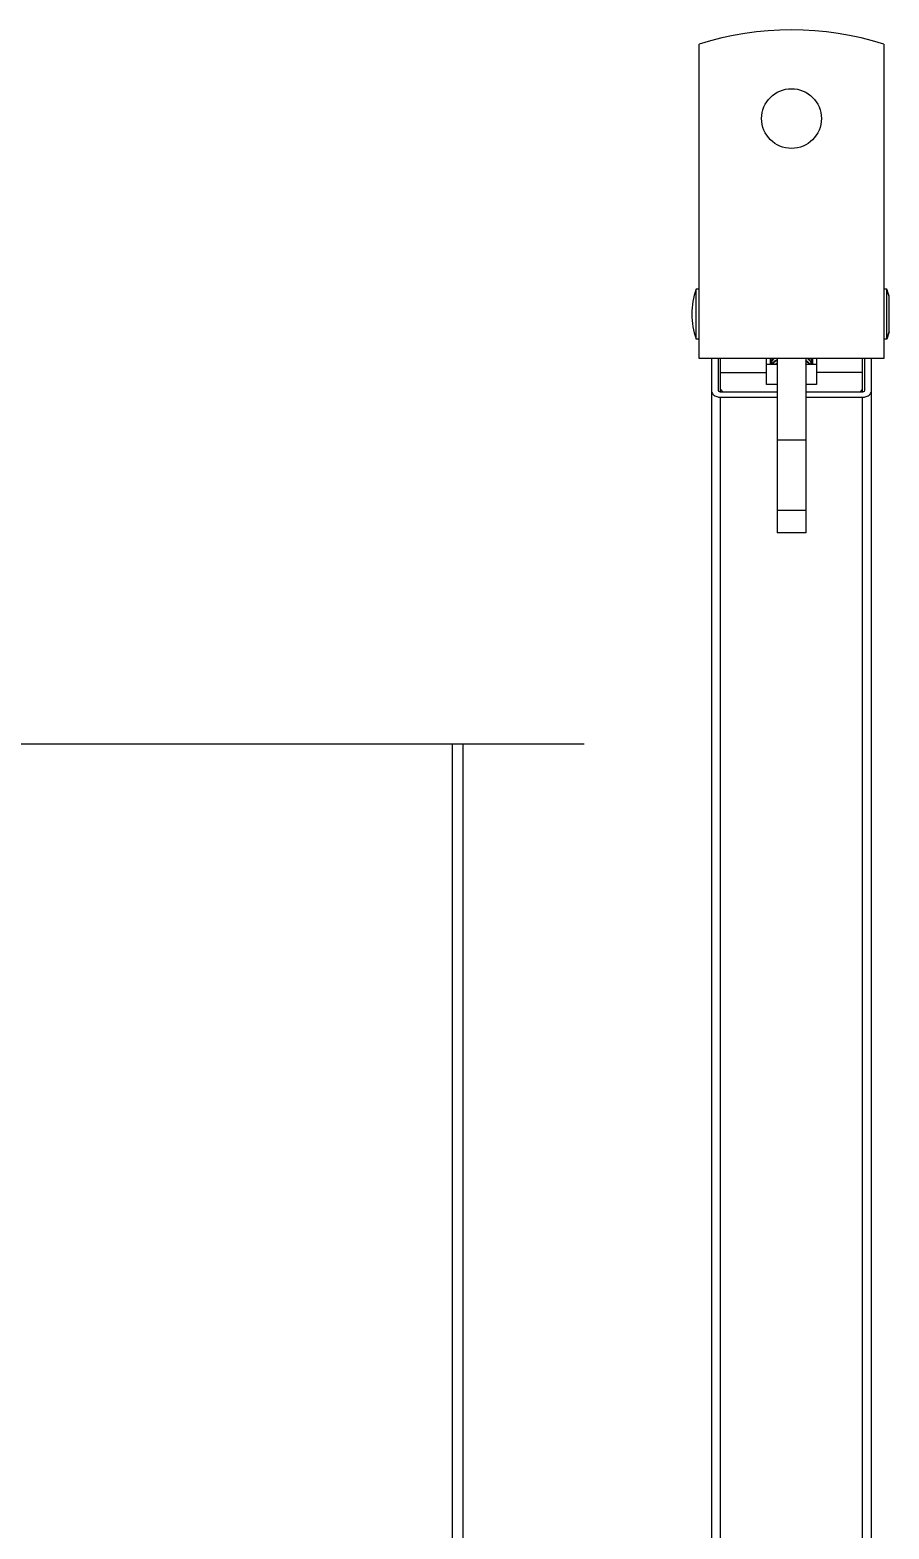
# Model space of a CAD drawing. Extents: x 1680110 to 2699828, y 269661 to 891349.
# Drawn here: x 2395749 to 2396850, y 707757 to 709678 of the extents above; entities that cross this region are included whole.
import ezdxf

# ---------------------------------------------------------------- set-up
doc = ezdxf.new("R2010")
doc.units = 0
doc.header["$LTSCALE"] = 1000
doc.header["$MEASUREMENT"] = 0
doc.layers.add('02___PRT_ALL_AXES', color=7, linetype='Continuous')

msp = doc.modelspace()

# ---------------------------------------------------------------- linework, layer by layer
at = {"color": 0, "linetype": 'Continuous'}
for p, q in [((2396606.4, 709257.3), (2396606.4, 709660.1)), ((2396843.3, 709660.1), (2396843.3, 709257.3)), ((2396606.4, 709346.1), (2396602.7, 709346.1)), ((2396846.9, 709346.1), (2396843.3, 709346.1)), ((2396606.4, 709282.3), (2396602.7, 709282.3)), ((2396846.9, 709282.3), (2396843.3, 709282.3)), ((2396843.3, 709257.3), (2396606.4, 709257.3)), ((2396622.3, 709257.3), (2396622.3, 706390.8)), ((2396631.4, 709215.9), (2396631.4, 709257.3)), ((2396633.7, 709214.3), (2396633.7, 709257.3)), ((2396692.9, 709224.2), (2396692.9, 709257.3)), ((2396706.6, 709257.3), (2396706.6, 709033.8)), ((2396743.1, 709257.3), (2396743.1, 709033.8)), ((2396756.7, 709257.3), (2396756.7, 709224.2)), ((2396816, 709214.3), (2396816, 709257.3)), ((2396818.2, 709257.3), (2396818.2, 709215.9)), ((2396827.4, 706390.8), (2396827.4, 709257.3)), ((2396633.7, 709239.4), (2396692.9, 709239.4)), ((2396752.1, 709249.7), (2396752.1, 709249.8)), ((2396816, 709239.4), (2396756.7, 709239.4)), ((2396706.6, 709214.3), (2396633.7, 709214.3)), ((2396633.7, 706387.7), (2396633.7, 709207.8)), ((2396633.7, 709207.8), (2396706.6, 709207.8)), ((2396816, 709214.3), (2396743.1, 709214.3)), ((2396743.1, 709207.8), (2396816, 709207.8)), ((2396816, 706387.7), (2396816, 709207.8)), ((2396743.1, 709152.8), (2396706.6, 709152.8)), ((2396743.1, 709062.6), (2396706.6, 709062.6)), ((2396743.1, 709033.8), (2396706.6, 709033.8))]:
    msp.add_line(p, q, dxfattribs=at)
at = {"color": 7, "linetype": 'Continuous'}
for p, q in [((2395459.8, 708763.3), (2396459, 708763.3)), ((2396290.1, 708763.3), (2396290.1, 705123.4)), ((2396303.8, 708763.3), (2396303.8, 705123.4))]:
    msp.add_line(p, q, dxfattribs=at)
at = {"color": 0, "linetype": 'Continuous'}
for centre, radius, start, end in [((2396724.8, 709283.6), 394.7, 72.5364, 107.4636), ((2396710.2, 709256), 12.7, 174.401, 175.6635), ((2396710.1, 709257), 12.5, 178.8134, 179.9997), ((2396710.1, 709256), 12.6, 175.6608, 179.9953), ((2396710.2, 709256.1), 12.7, 180.0261, 188.8295), ((2396710.2, 709252.2), 12.7, 171.1911, 179.9741), ((2396710.6, 709252.1), 13.1, 164.6083, 171.1845), ((2396711.3, 709251.9), 13.8, 157.0287, 163.5614), ((2396710.8, 709252.1), 13.3, 163.5974, 164.6218), ((2396728.1, 709231.9), 26.8, 54.584, 55.9763), ((2396736.6, 709249.6), 15.6, 14.2329, 17.4998), ((2396736.9, 709253.6), 15.2, 9.4059, 14.0602), ((2396737.1, 709254.6), 15.1, 7.5196, 10.3775), ((2396737.2, 709258.5), 14.9, 352.4837, 355.3612), ((2396737.3, 709254.6), 14.9, 0.0172, 7.5261), ((2396737.2, 709253.6), 15, 3.7181, 9.4047), ((2396737.4, 709253.6), 14.8, 0.0033, 3.71), ((2396710.1, 709251.2), 12.6, 175.6605, 179.9953), ((2396710.2, 709251.2), 12.7, 180.0139, 186.93), ((2396710.6, 709247.3), 13.1, 164.6598, 169.3157), ((2396710.8, 709247.2), 13.3, 163.5953, 164.6668), ((2396718.6, 709231.1), 23.6, 122.8181, 127.9395), ((2396719.3, 709229.1), 24.9, 121.7583, 123.8494), ((2396719.6, 709229.7), 25.4, 120.9338, 122.8546), ((2396719.7, 709228.5), 25.6, 120.8557, 121.764), ((2396728, 709227.9), 27, 55.3596, 55.974), ((2396728.3, 709228.3), 26.5, 54.0186, 55.3617), ((2396737, 709249.7), 15.2, 7.342, 14.2378), ((2396737.3, 709253.6), 14.9, 352.2882, 359.9823), ((2396737.3, 709249.8), 14.9, 0.0162, 7.3323)]:
    msp.add_arc(centre, radius, start, end, dxfattribs=at)
for points, knots in [([(2396699, 709257.3), (2396698.8, 709256.9), (2396698.1, 709255.3), (2396697.6, 709253.5), (2396697.5, 709252.2)], [0, 0, 0, 0, 0.256497, 1, 1, 1, 1]), ([(2396702.8, 709257.3), (2396701.6, 709256.3), (2396699.6, 709253.9), (2396698.3, 709251.1), (2396697.9, 709249.7)], [0, 0, 0, 0, 0.519467, 1, 1, 1, 1]), ([(2396698, 709251), (2396698.2, 709251.6), (2396699, 709253.9), (2396700.5, 709255.9), (2396701.8, 709257.3)], [0, 0, 0, 0, 0.239996, 1, 1, 1, 1]), ([(2396699.6, 709249.7), (2396700, 709250.4), (2396701.9, 709252.9), (2396704.5, 709255), (2396706.5, 709256.2)], [0, 0, 0, 0, 0.235297, 1, 1, 1, 1]), ([(2396706.5, 709255.3), (2396705.9, 709254.9), (2396703.6, 709253.4), (2396701.5, 709251.4), (2396700.3, 709249.7)], [0, 0, 0, 0, 0.26441, 1, 1, 1, 1]), ([(2396743.1, 709255.1), (2396743.7, 709254.7), (2396745.8, 709253.2), (2396747.7, 709251.3), (2396748.8, 709249.7)], [0, 0, 0, 0, 0.260528, 1, 1, 1, 1]), ([(2396751, 709249.7), (2396750.7, 709250.4), (2396749.4, 709253.3), (2396747.2, 709255.7), (2396745.4, 709257.3)], [0, 0, 0, 0, 0.238978, 1, 1, 1, 1]), ([(2396746.4, 709257.3), (2396747, 709256.8), (2396749.1, 709254.6), (2396750.7, 709251.8), (2396751.4, 709249.7)], [0, 0, 0, 0, 0.263007, 1, 1, 1, 1]), ([(2396752.1, 709249.8), (2396752.1, 709251.1), (2396751.5, 709253.7), (2396750.3, 709256.2), (2396749.6, 709257.3)], [0, 0, 0, 0, 0.49066, 1, 1, 1, 1]), ([(2396750.2, 709257.3), (2396750.3, 709257), (2396750.8, 709256.1), (2396751.2, 709255.1), (2396751.5, 709254.3)], [0, 0, 0, 0, 0.253666, 1, 1, 1, 1]), ([(2396748.1, 709249.7), (2396747.8, 709250.1), (2396746.5, 709251.6), (2396744.9, 709252.9), (2396743.7, 709253.8)], [0, 0, 0, 0, 0.242618, 1, 1, 1, 1]), ([(2396622.3, 709215.9), (2396622.3, 709214.3), (2396624, 709210.7), (2396627.4, 709209), (2396629.2, 709208.5)], [0, 0, 0, 0, 0.452141, 1, 1, 1, 1]), ([(2396633.7, 709214.3), (2396633.4, 709214.3), (2396632.5, 709214.4), (2396631.4, 709215.2), (2396631.4, 709215.9)], [0, 0, 0, 0, 0.29846, 1, 1, 1, 1]), ([(2396818.2, 709215.9), (2396818.2, 709215.2), (2396817.2, 709214.4), (2396816.3, 709214.3), (2396816, 709214.3)], [0, 0, 0, 0, 0.70154, 1, 1, 1, 1]), ([(2396820.4, 709208.5), (2396822.3, 709209), (2396825.6, 709210.7), (2396827.4, 709214.3), (2396827.4, 709215.9)], [0, 0, 0, 0, 0.547859, 1, 1, 1, 1])]:
    msp.add_open_spline(points, degree=3, knots=knots, dxfattribs=at)
for points in [[(2396629.2, 709208.5), (2396630.7, 709208), (2396632.2, 709207.8), (2396633.7, 709207.8)], [(2396816, 709207.8), (2396817.5, 709207.8), (2396819, 709208), (2396820.4, 709208.5)]]:
    msp.add_open_spline(points, degree=3, dxfattribs=at)
at = {"layer": '02___PRT_ALL_AXES', "color": 0, "linetype": 'Continuous'}
for p, q in [((2396602.7, 709282.3), (2396602.7, 709346.1)), ((2396606.4, 709346.1), (2396602.7, 709346.1)), ((2396846.9, 709346.1), (2396843.3, 709346.1)), ((2396846.9, 709282.3), (2396846.9, 709346.1)), ((2396849.8, 709337), (2396846.9, 709346.1)), ((2396849.8, 709291.4), (2396849.8, 709337)), ((2396606.4, 709282.3), (2396602.7, 709282.3)), ((2396846.9, 709282.3), (2396843.3, 709282.3)), ((2396849.8, 709291.4), (2396846.9, 709282.3)), ((2396706.6, 709249.7), (2396692.9, 709249.7)), ((2396756.7, 709249.7), (2396743.1, 709249.7)), ((2396633.7, 709217.9), (2396637.3, 709214.3)), ((2396706.6, 709224.2), (2396692.9, 709224.2)), ((2396756.7, 709224.2), (2396743.1, 709224.2)), ((2396812.4, 709214.3), (2396816, 709217.9))]:
    msp.add_line(p, q, dxfattribs=at)
msp.add_circle((2396724.8, 709564.8), 38.3, dxfattribs=at)
for centre, start, end in [((2396688.1, 709314.2), 159.5127, 200.4873), ((2396761.6, 709314.2), 14.4775, 20.4873), ((2396761.6, 709314.2), 339.5127, 345.5225)]:
    msp.add_arc(centre, 91.1, start, end, dxfattribs=at)

doc.saveas('drawing.dxf')
